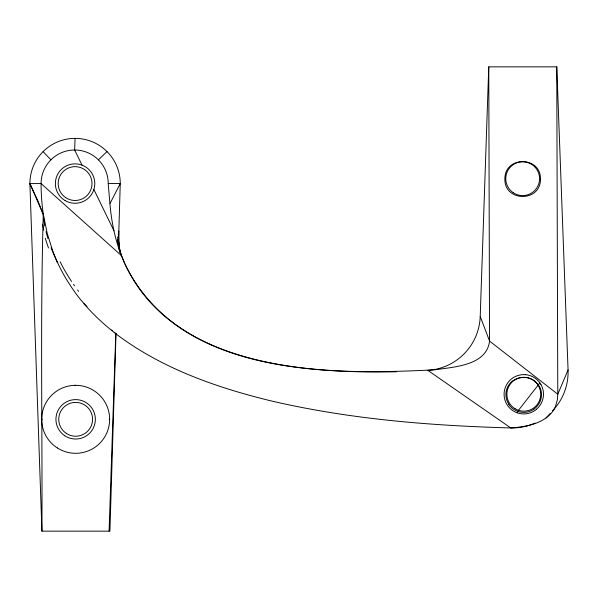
<?xml version="1.0" encoding="UTF-8"?>
<svg xmlns="http://www.w3.org/2000/svg" width="598" height="598" viewBox="0 0 598 598"><rect width="100%" height="100%" fill="white"/><g stroke="black" fill="none" stroke-linecap="round" stroke-linejoin="round"><path stroke-width="0.9" d="M118.718 246.264L118.845 230.992M116.019 333.445L109.92 531.151L41.927 531.151L29.9 183.593A45.179 45.179 0 0 1 75.049 138.362A45.179 45.179 0 0 1 120.258 183.534L118.598 239.148M75.049 138.362L74.653 149.993L82.016 165.115M109.075 531.151L115.788 333.736L114.24 332.241M125.296 264.772C180.177 376.239 329.012 375.178 435.224 369.781C454.054 366.88 486.63 365.655 489.553 341.062L480.224 316.447L488.768 66.849L556.76 66.849L568.063 369.975A55.92 55.92 0 0 1 552.612 410.691M568.063 369.975L557.785 394.246L557.373 399.748L555.535 406.334A25.774 25.774 0 0 1 552.231 412.059C542.356 424.251 525.493 426.785 510.774 427.959C430.261 425.679 349.434 419.22 270.842 400.839C215.99 387.444 161.168 368.233 115.788 333.736M536.675 409.174A19.629 19.629 0 0 1 517.285 412.807L517.666 411.342L539.882 382.907L538.693 381.382A19.607 19.599 0 0 0 525.238 374.632M546.034 417.995L548.254 415.505M548.628 415.094L549.001 414.676M549.741 413.846L550.108 413.435M98.393 159.823L107.012 151.586M513.39 380.463L516.478 378.84A19.637 19.629 15.4 0 1 523.444 377.375L526.12 377.502A17.275 17.26 5.7 0 1 528.752 378.041A18.142 18.127 4.9 0 1 535.673 381.793L539.396 386.353A17.514 17.514 0 0 1 534.051 409.025M42.181 419.205L41.658 419.318L41.666 420.177M74.922 385.329L75.654 385.321M396.601 371.769C297.542 373.817 163.658 362.672 121.342 255.518L119.727 250.973M87.009 306.542C78.555 298.387 72.074 288.386 65.892 278.459A171.768 171.768 0 0 1 52.714 250.891L47.182 233.242L43.415 214.749L29.9 183.593L41.083 183.564L121.342 255.518M108.223 183.564L120.258 183.534L109.92 203.694L108.223 183.564A33.57 33.57 0 0 0 74.653 149.993A33.57 33.57 0 0 0 41.083 183.564A210.952 210.952 0 0 0 43.385 214.757M109.195 419.318L109.643 419.318M538.499 384.933L537.617 384.507L538.17 385.351M111.714 330.029L112.424 330.649M43.101 151.623L50.92 159.823M539.882 382.907L540.928 384.536M508.786 404.39L508.965 404.667A17.768 17.768 0 0 0 517.674 411.334A17.94 17.94 0 0 0 533.977 409.204M93.871 189.491L113.964 230.791A172.732 172.732 0 0 0 121.073 254.868L121.102 254.905M29.9 183.593L38.018 201.137L43.415 214.749M57.46 262.754L51.024 247.819M119.338 249.62L124.862 263.95M119.219 249.516L119.555 250.487M47.87 238.49L45.979 231.673M120.751 253.888L117.492 239.783L120.071 251.945L117.948 236.845L119.002 246.496M44.663 225.872L43.258 215.198C40.23 320.461 42.451 425.851 41.927 531.151M119.166 246.443L118.382 233.975L118.583 242.781M119.279 248.222L119.383 250.001M556.76 66.849L557.785 394.246L489.553 341.062L488.768 66.849M508.905 404.278A17.267 17.267 0 0 1 513.181 380.463M525.238 374.662A19.936 19.921 5.7 0 0 513.256 377.644A18.859 18.852 0 0 0 510.931 379.356A19.928 19.921 0 0 0 504.577 389.948A18.844 18.837 0 0 0 504.144 392.804A19.697 19.697 0 0 0 517.263 412.882M540.958 384.514A19.756 19.756 0 0 1 536.645 409.137M115.84 333.669A213.568 213.568 0 0 1 83.929 303.754M78.6 291.331A135.238 97.16 56.1 0 1 77.583 289.985M74.518 285.777A135.238 97.16 56.1 0 1 73.517 284.342M71.551 281.456A135.238 97.16 56.1 0 1 60.114 261.782M48.505 247.976A101.092 60.136 59.9 0 1 45.321 238.273M43.818 230.267A54.112 18.276 67.3 0 1 42.548 224.056M43.198 214.861A13.41 0.942 80.4 0 1 43.415 214.861M535.083 423.07A55.92 55.92 0 0 1 510.774 427.959L427.817 370.341A55.92 55.92 0 0 0 480.224 316.447M113.934 230.798A206.445 206.445 0 0 1 109.95 203.694M540.45 179.243C540.689 202.535 503.882 202.064 504.876 178.653C504.884 155.689 541.175 156.085 540.45 179.243M515.17 408.793A16.908 16.908 0 0 0 540.704 394.441A16.908 16.908 0 0 0 515.506 379.506A16.908 16.908 0 0 0 515.17 408.793M66.221 433.348A16.908 16.908 0 0 0 92.526 420.461A16.908 16.908 0 0 0 68.209 404.128A16.908 16.908 0 0 0 66.221 433.348M64.659 435.673A19.704 19.704 0 0 0 95.314 420.656A19.704 19.704 0 0 0 66.983 401.617A19.704 19.704 0 0 0 64.659 435.673M57.356 447.962A33.996 33.996 0 0 0 109.613 420.835A33.996 33.996 0 0 0 59.987 389.141A33.996 33.996 0 0 0 57.356 447.962M65.137 200.577A19.704 19.704 0 0 0 94.783 183.668A19.704 19.704 0 0 0 65.317 166.446A19.704 19.704 0 0 0 65.137 200.577M65.645 197.602A16.908 16.908 0 0 0 91.95 184.715A16.908 16.908 0 0 0 67.634 168.382A16.908 16.908 0 0 0 65.645 197.602M513.234 192.72A16.908 16.908 0 0 0 539.531 179.834A16.908 16.908 0 0 0 515.222 163.501A16.908 16.908 0 0 0 513.234 192.72"/></g></svg>
